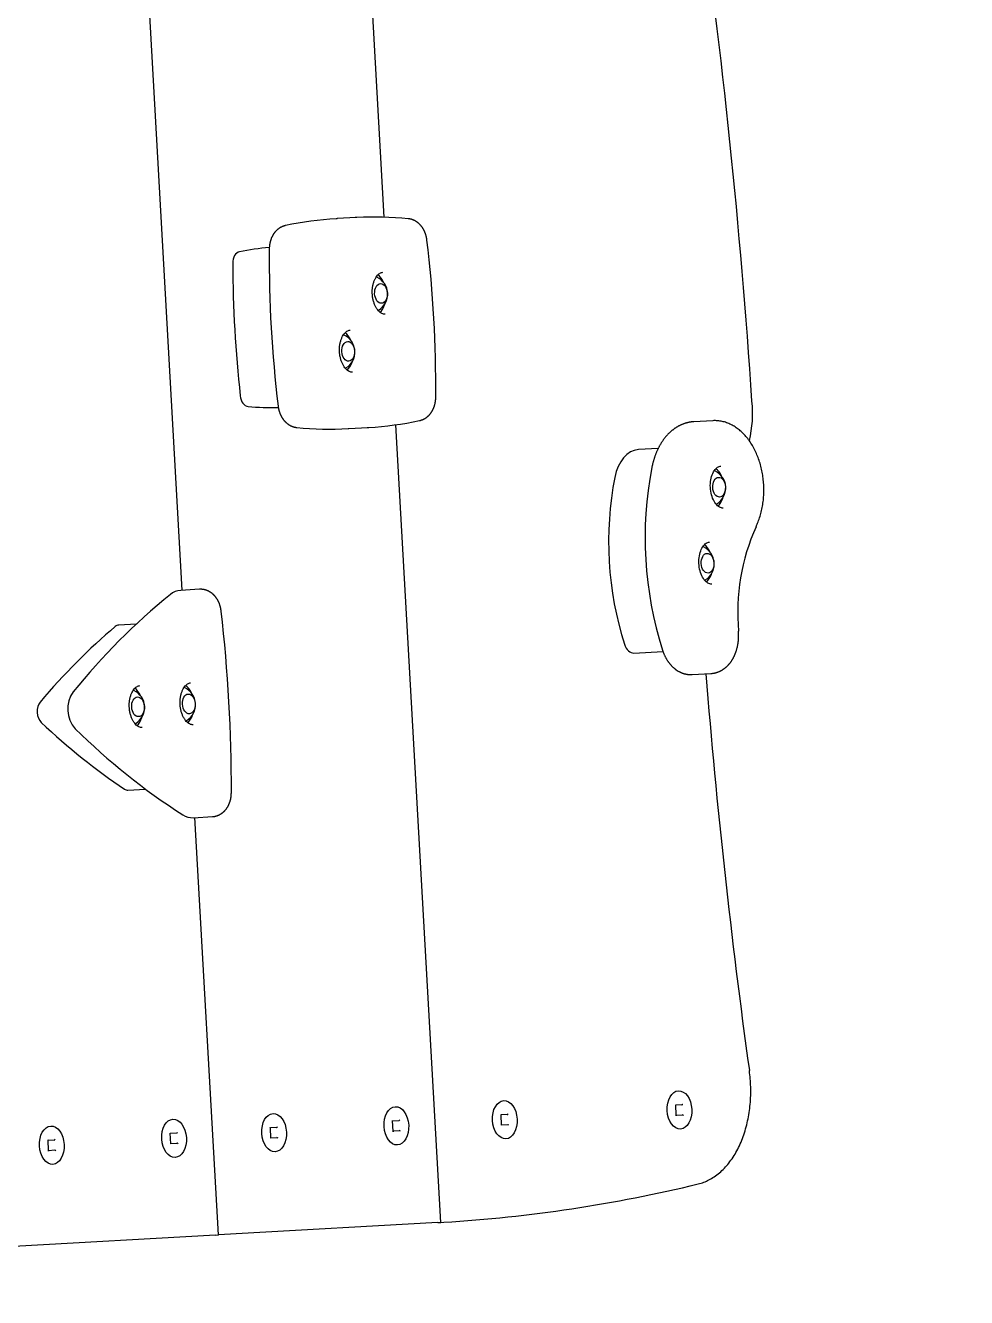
# Model space of a CAD drawing. Header units: millimetres. Extents: x 246416442 to 246896683, y 7418963194 to 7419503218.
# Drawn here: x 246847943 to 246848323, y 7419449457 to 7419449971 of the extents above; entities that cross this region are included whole.
import ezdxf
from ezdxf.lldxf.tags import DXFTag

# ---------------------------------------------------------------- set-up
doc = ezdxf.new("R2010")
doc.units = ezdxf.units.MM
for name, color, linetype in [('L-EDGE-CONCRETE', 1, 'CONCRETE_EDGE_SHORT'), ('L-Hatch Boundary', 1, 'Continuous'), ('L-X-E-PLAY', 9, 'Continuous')]:
    doc.layers.add(name, color=color, linetype=linetype)
doc.layers.add('L-SUB-SOIL DRAINAGE', color=170, linetype='SUBSOIL', lineweight=20)
doc.styles.get("Standard").update_dxf_attribs({"font": 'arial.ttf'})
doc.linetypes.add('CONCRETE_EDGE_SHORT', pattern='A,0.5,-0.2,["CE",Standard,S=0.1,R=0,X=-0.05,Y=-0.05],-0.2', length=0.9)
tags = doc.linetypes.add('SUBSOIL', pattern='A,12.7,-5.08,["SSD",Standard,S=2.54,R=0,X=-2.54,Y=-1.27],-6.35', length=24.13).pattern_tags.tags
tags[6] = DXFTag(74, 10)

# ---------------------------------------------------------------- blocks, each defined once
blk = doc.blocks.new('Artisan - Moduplay')
at = {"layer": 'L-X-E-PLAY', "lineweight": 25}
for p, q in [((-138164.58, -701389.22), (-137888.34, -701229.74)), ((-137993.14, -701394.16), (-137843.34, -701307.67)), ((-138185.14, -701378.83), (-138188.7, -701372.66)), ((-137998.4, -701384.09), (-138002.23, -701377.46)), ((-138161.04, -701395.34), (-138164.87, -701388.71)), ((-138246.57, -701406.08), (-138243.02, -701412.24)), ((-138075.84, -701419.96), (-138072.01, -701426.59)), ((-138390.63, -701519.74), (-138244.29, -701435.25)), ((-138345.64, -701597.67), (-138065.93, -701436.18)), ((-138244.59, -701434.73), (-138240.76, -701441.37)), ((-138391.12, -701443.1), (-138387.47, -701441)), ((-138391.03, -701443.05), (-138389.79, -701445.18)), ((-138386.33, -701443.18), (-138387.56, -701441.05)), ((-138391.22, -701518.72), (-138432.03, -701448.03)), ((-138366.37, -701485.97), (-138362.72, -701483.86)), ((-138361.58, -701486.05), (-138362.82, -701483.91)), ((-138366.28, -701485.91), (-138365.05, -701488.05)), ((-138391.22, -701518.72), (-138390.63, -701519.74)), ((-138390.56, -701519.86), (-138390.63, -701519.74)), ((-138387.04, -701525.96), (-138390.56, -701519.86)), ((-138346.12, -701521.04), (-138342.47, -701518.93)), ((-138341.34, -701521.12), (-138342.57, -701518.98)), ((-138346.03, -701520.98), (-138344.8, -701523.12)), ((-138346.22, -701596.66), (-138387.04, -701525.96)), ((-138026.73, -701535.15), (-138030.74, -701528.21)), ((-138006.76, -701549.75), (-138010.59, -701543.11)), ((-138321.38, -701563.9), (-138317.73, -701561.79)), ((-138321.28, -701563.85), (-138320.05, -701565.98)), ((-138316.59, -701563.98), (-138317.82, -701561.85)), ((-138104.97, -701563.64), (-138099.09, -701573.83)), ((-138102.14, -701588.55), (-138098.31, -701595.18)), ((-138346.22, -701596.66), (-138345.64, -701597.67)), ((-138345.63, -701597.67), (-138345.02, -701598.72)), ((-138345.02, -701598.72), (-138345.01, -701598.74)), ((-138299.43, -701601.92), (-138295.78, -701599.81)), ((-138299.34, -701601.86), (-138298.1, -701604)), ((-138294.64, -701602), (-138295.87, -701599.86)), ((-138264.07, -701663.15), (-138260.42, -701661.04)), ((-138263.98, -701663.1), (-138262.75, -701665.23)), ((-138259.29, -701663.23), (-138260.52, -701661.1))]:
    blk.add_line(p, q, dxfattribs=at)
for centre, radius, start, end in [((-137805.42, -701803.35), 496.34, 116.3296, 123.6705), ((-138120.38, -701445.69), 136.43, 30.1565, 38.8567), ((-138222.97, -701380.12), 11.82, 80.9104, 159.0897), ((-138277.09, -701629.66), 267.14, 65.9485, 77.9025), ((-137979.86, -701458.01), 267.09, 162.0965, 174.0525), ((-138171.17, -701392.38), 7.29, 30.2193, 66.1134), ((-138116.58, -701452.3), 136.45, 21.1433, 29.8424), ((-138217.1, -701390.3), 7.56, 238.1758, 1.8435), ((-137957.67, -701351.75), 136.45, 201.1433, 209.848), ((-138050.54, -701401.41), 7.56, 238.1758, 1.8435), ((-138511.23, -700880.85), 629.93, 296.65346, 303.34649), ((-138023.68, -701402.69), 7.56, 238.1758, 1.8435), ((-138206.82, -701408.11), 7.56, 238.1758, 1.8435), ((-138268.83, -701000.7), 496.34, 296.3296, 303.6705), ((-137953.87, -701358.36), 136.43, 210.1516, 218.8567), ((-138238.27, -701431.11), 7.28, 173.8825, 209.7809), ((-139409.18, -699160.3), 2786.95, 300.55078, 304.87725), ((-137993.79, -701680.59), 149.96, 105.8615, 134.3823), ((-138032.05, -701559.95), 7.56, 238.1758, 1.8435), ((-138018.22, -701520.81), 47.13, 283.43, 302.9632), ((-138061.58, -701569.67), 7.56, 238.1758, 1.8435), ((-138033.24, -701669.46), 84.84, 92.6182, 121.8852), ((-136646.19, -703976.39), 2791.11, 121.37478, 124.68758), ((-137836.58, -701301.97), 588.7, 210.27193, 220.39988)]:
    blk.add_arc(centre, radius, start, end, dxfattribs=at)
for centre, major_axis, ratio, start_param, end_param in [((-137960.94, -701533.98), (-269.55, -155.62), 0.642788, 4.626198, 4.798579), ((-138036.17, -701350.95), (4.33, 2.5), 0.642788, 0.08619, 1.484606), ((-138291.93, -701518.18), (-269.55, -155.62), 0.642788, 3.166831, 3.227783), ((-138233.45, -701361.97), (-4.33, -2.5), 0.642788, 3.737719, 5.687059), ((-138443.72, -701646.78), (343.93, 198.57), 0.642788, 0.451071, 0.596126), ((-137881.67, -701322.28), (-343.93, -198.57), 0.642788, -0.596126, -0.451071), ((-138193.03, -701375.16), (-4.33, -2.5), 0.642788, 3.14159, 3.592664), ((-138081.83, -701377.31), (-4.33, -2.5), 0.642788, 4.798579, 6.196995), ((-137809.12, -701239.43), (269.55, 155.62), 0.642788, 3.055402, 3.116356), ((-138280.44, -701538.09), (-278.21, -160.63), 0.642788, 3.141593, 3.143269), ((-138276.61, -701544.72), (-278.21, -160.62), 0.642788, 3.139919, 3.143215), ((-138216.35, -701391.6), (-7.36, -4.25), 0.642788, 2.122554, 2.665631), ((-138216, -701392.2), (6.06, 3.5), 0.642788, -0.310368, -0.251276), ((-138216, -701392.2), (6.06, 3.5), 0.642788, 3.393117, 3.45221), ((-138216.35, -701391.6), (-7.36, -4.25), 0.642788, 0.475804, 1.019109), ((-138049.79, -701402.71), (-7.36, -4.25), 0.642788, 2.122554, 2.665631), ((-138049.45, -701403.31), (6.06, 3.5), 0.642788, -0.310368, -0.251276), ((-138242.24, -701403.58), (4.33, 2.5), 0.642788, 2.690521, 3.141593), ((-138022.92, -701404), (-7.36, -4.25), 0.642788, 2.122554, 2.665631), ((-138022.58, -701404.59), (-6.06, -3.5), 0.642788, -3.45196, -3.392868), ((-138206.06, -701409.41), (-7.36, -4.25), 0.642788, 2.122554, 2.665631), ((-138205.72, -701410.01), (6.06, 3.5), 0.642788, -0.310368, -0.251276), ((-138049.79, -701402.71), (-7.36, -4.25), 0.642788, 0.475804, 1.019109), ((-138049.45, -701403.31), (6.06, 3.5), 0.642788, 3.393117, 3.45221), ((-138022.92, -701404), (-7.36, -4.25), 0.642788, 0.475804, 1.019109), ((-138022.58, -701404.59), (-6.06, -3.5), 0.642788, 0.251524, 0.310617), ((-138206.06, -701409.41), (-7.36, -4.25), 0.642788, 0.475804, 1.019109), ((-138205.72, -701410.01), (6.06, 3.5), 0.642788, 3.393117, 3.45221), ((-137797.63, -701259.34), (278.21, 160.63), 0.642788, 3.13998, 3.141593), ((-137793.8, -701265.97), (278.21, 160.63), 0.642788, 3.139919, 3.143215), ((-138391.44, -701442.94), (-0.371, 0.1), 0.466308, 2.007129, 2.70526), ((-138387.45, -701440.64), (0.1, 0.371), 0.466308, 3.577925, 4.276057), ((-138385.97, -701443.2), (-0.371, 0.1), 0.466308, 0.436332, 2.007129), ((-138389.96, -701445.5), (-0.1, -0.371), 0.466308, 1.134464, 2.70526), ((-138362.71, -701483.5), (0.1, 0.371), 0.466308, 3.577925, 4.276057), ((-138366.69, -701485.8), (-0.371, 0.1), 0.466308, 2.007129, 2.70526), ((-138365.21, -701488.36), (-0.1, -0.371), 0.466308, 1.134464, 2.70526), ((-138361.23, -701486.06), (-0.371, 0.1), 0.466308, 0.436332, 2.007129), ((-138342.46, -701518.57), (0.1, 0.371), 0.466308, 3.577925, 4.276057), ((-138346.44, -701520.87), (-0.371, 0.1), 0.466308, 2.007129, 2.70526), ((-138344.96, -701523.43), (-0.1, -0.371), 0.466308, 1.134464, 2.70526), ((-138340.98, -701521.13), (-0.371, 0.1), 0.466308, 0.436332, 2.007129), ((-138047.24, -701588.02), (77.94, 45), 0.642788, 1.18907, 1.959124), ((-138045.47, -701536.71), (-14.72, -8.5), 0.642788, 3.14159, 4.330663), ((-138099.77, -701560.64), (5.2, 3), 0.642788, 1.959124, 3.141593), ((-138031.29, -701561.26), (7.36, 4.25), 0.642788, 5.264146, 5.807235), ((-138030.95, -701561.85), (6.06, 3.5), 0.642788, -0.310368, -0.251379), ((-138321.69, -701563.74), (-0.371, 0.1), 0.466308, 2.007129, 2.70526), ((-138320.22, -701566.3), (-0.1, -0.371), 0.466308, 1.134464, 2.70526), ((-138317.71, -701561.44), (0.1, 0.371), 0.466308, 3.577925, 4.276057), ((-138316.23, -701564), (-0.371, 0.1), 0.466308, 0.436332, 2.007129), ((-138030.95, -701561.85), (6.06, 3.5), 0.642788, 3.393063, 3.45221), ((-138060.83, -701570.97), (7.36, 4.25), 0.642788, 5.264146, 5.807235), ((-138060.48, -701571.57), (6.06, 3.5), 0.642788, -0.310368, -0.251379), ((-138031.29, -701561.26), (7.36, 4.25), 0.642788, 3.617463, 4.160702), ((-138060.83, -701570.97), (7.36, 4.25), 0.642788, 3.617463, 4.160702), ((-138060.48, -701571.57), (6.06, 3.5), 0.642788, 3.393063, 3.45221), ((-138299.75, -701601.75), (-0.371, 0.1), 0.466308, 2.007129, 2.70526), ((-138295.76, -701599.45), (0.1, 0.371), 0.466308, 3.577925, 4.276057), ((-138294.28, -701602.01), (-0.371, 0.1), 0.466308, 0.436332, 2.007129), ((-138298.27, -701604.31), (0.1, 0.371), 0.466308, 4.276057, 5.846853), ((-138264.39, -701662.99), (-0.371, 0.1), 0.466308, 2.007129, 2.70526), ((-138260.41, -701660.69), (0.1, 0.371), 0.466308, 3.577925, 4.276057), ((-138258.93, -701663.25), (-0.371, 0.1), 0.466308, 0.436332, 2.007129), ((-138262.91, -701665.55), (0.1, 0.371), 0.466308, 4.276057, 5.846853)]:
    blk.add_ellipse(centre, major_axis=major_axis, ratio=ratio, start_param=start_param, end_param=end_param, dxfattribs=at)
for centre, major_axis in [((-138214.66, -701394.52), (-3.46, -2)), ((-138048.11, -701405.63), (-3.46, -2)), ((-138021.24, -701406.91), (-3.46, -2)), ((-138204.38, -701412.33), (-3.46, -2)), ((-138388.59, -701443.27), (6.71, 3.88)), ((-138363.84, -701486.13), (6.71, 3.88)), ((-138343.6, -701521.2), (-6.71, -3.87)), ((-138318.85, -701564.07), (-6.71, -3.87)), ((-138029.61, -701564.18), (-3.46, -2)), ((-138059.14, -701573.89), (-3.46, -2)), ((-138296.9, -701602.08), (6.71, 3.88)), ((-138261.55, -701663.32), (6.71, 3.88))]:
    blk.add_ellipse(centre, major_axis=major_axis, ratio=0.642788, dxfattribs=at)
for points, knots in [([(-138014.14, -701360.1), (-138014.19, -701360.03), (-138014.29, -701359.91), (-138014.46, -701359.72), (-138014.63, -701359.54), (-138014.81, -701359.36), (-138015, -701359.19), (-138015.2, -701359.03), (-138015.4, -701358.87), (-138015.6, -701358.72), (-138015.81, -701358.58), (-138016.03, -701358.44), (-138016.25, -701358.31), (-138016.48, -701358.19), (-138016.72, -701358.07), (-138016.95, -701357.96), (-138017.2, -701357.86), (-138017.45, -701357.77), (-138017.7, -701357.68), (-138017.96, -701357.6), (-138018.22, -701357.53), (-138018.48, -701357.47), (-138018.75, -701357.41), (-138019.03, -701357.37), (-138019.3, -701357.33), (-138019.58, -701357.3), (-138019.86, -701357.28), (-138020.15, -701357.26), (-138020.44, -701357.26), (-138020.73, -701357.26), (-138021.02, -701357.27), (-138021.31, -701357.29), (-138021.61, -701357.32), (-138021.9, -701357.36), (-138022.19, -701357.4), (-138022.49, -701357.45), (-138022.78, -701357.51), (-138023.08, -701357.58), (-138023.37, -701357.66), (-138023.66, -701357.74), (-138023.95, -701357.83), (-138024.23, -701357.93), (-138024.52, -701358.04), (-138024.8, -701358.15), (-138025.08, -701358.27), (-138025.34, -701358.39), (-138025.49, -701358.46), (-138025.56, -701358.5)], [0, 0, 0, 0, 0.019858, 0.04045, 0.061064, 0.081708, 0.102391, 0.123121, 0.143907, 0.164756, 0.185677, 0.206679, 0.22777, 0.248959, 0.270253, 0.29166, 0.313187, 0.334842, 0.356631, 0.378558, 0.400627, 0.422841, 0.445202, 0.467707, 0.490356, 0.513143, 0.536062, 0.559105, 0.582263, 0.605523, 0.628873, 0.652301, 0.675792, 0.699335, 0.722916, 0.746523, 0.770146, 0.793773, 0.817398, 0.841015, 0.86462, 0.888211, 0.911788, 0.935349, 0.958897, 0.982435, 1, 1, 1, 1]), ([(-138221.41, -701399.83), (-138221.53, -701399.63), (-138221.68, -701399.26), (-138221.78, -701398.53), (-138221.7, -701397.7), (-138221.44, -701396.8), (-138221, -701395.85), (-138220.37, -701394.88), (-138219.58, -701393.93), (-138218.63, -701393.01), (-138217.55, -701392.16), (-138216.37, -701391.41), (-138215.12, -701390.78), (-138213.84, -701390.28), (-138212.57, -701389.93), (-138211.35, -701389.74), (-138210.22, -701389.7), (-138209.2, -701389.81), (-138208.31, -701390.05), (-138207.59, -701390.39), (-138207.04, -701390.84), (-138206.8, -701391.14), (-138206.69, -701391.33)], [0, 0, 0, 0, 0.054217, 0.109733, 0.160566, 0.209547, 0.258019, 0.306532, 0.355285, 0.404305, 0.453533, 0.502873, 0.552214, 0.60144, 0.650452, 0.69918, 0.747623, 0.795931, 0.844535, 0.894481, 0.947967, 1, 1, 1, 1]), ([(-138080.6, -701390.27), (-138080.66, -701390.31), (-138080.78, -701390.4), (-138081, -701390.55), (-138081.25, -701390.73), (-138081.49, -701390.92), (-138081.72, -701391.12), (-138081.96, -701391.32), (-138082.18, -701391.52), (-138082.4, -701391.73), (-138082.62, -701391.95), (-138082.82, -701392.17), (-138083.03, -701392.39), (-138083.22, -701392.63), (-138083.41, -701392.86), (-138083.59, -701393.1), (-138083.77, -701393.35), (-138083.94, -701393.6), (-138084.09, -701393.85), (-138084.25, -701394.1), (-138084.39, -701394.36), (-138084.52, -701394.62), (-138084.65, -701394.89), (-138084.76, -701395.15), (-138084.87, -701395.42), (-138084.97, -701395.69), (-138085.05, -701395.96), (-138085.13, -701396.23), (-138085.2, -701396.5), (-138085.26, -701396.78), (-138085.31, -701397.05), (-138085.35, -701397.32), (-138085.38, -701397.59), (-138085.4, -701397.86), (-138085.41, -701398.13), (-138085.42, -701398.39), (-138085.41, -701398.66), (-138085.39, -701398.92), (-138085.37, -701399.18), (-138085.34, -701399.44), (-138085.29, -701399.7), (-138085.24, -701399.95), (-138085.18, -701400.2), (-138085.11, -701400.45), (-138085.03, -701400.68), (-138084.97, -701400.86), (-138084.94, -701400.95), (-138084.93, -701400.97)], [0, 0, 0, 0, 0.014171, 0.037751, 0.061358, 0.084995, 0.108664, 0.132368, 0.156108, 0.179887, 0.203702, 0.227553, 0.251435, 0.275344, 0.299272, 0.323209, 0.347142, 0.371059, 0.394945, 0.418787, 0.442567, 0.466271, 0.489884, 0.513392, 0.536781, 0.560041, 0.583163, 0.60614, 0.628966, 0.65164, 0.67416, 0.696527, 0.718743, 0.740813, 0.76274, 0.784531, 0.806191, 0.827727, 0.849147, 0.870458, 0.891667, 0.912782, 0.93381, 0.954759, 0.975637, 0.99522, 1, 1, 1, 1]), ([(-138164.96, -701407.06), (-138164.9, -701407.03), (-138164.78, -701406.94), (-138164.56, -701406.79), (-138164.31, -701406.61), (-138164.07, -701406.42), (-138163.83, -701406.23), (-138163.6, -701406.03), (-138163.37, -701405.83), (-138163.15, -701405.62), (-138162.93, -701405.4), (-138162.72, -701405.18), (-138162.52, -701404.96), (-138162.32, -701404.73), (-138162.13, -701404.49), (-138161.95, -701404.25), (-138161.77, -701404.01), (-138161.6, -701403.76), (-138161.44, -701403.51), (-138161.29, -701403.25), (-138161.14, -701403), (-138161.01, -701402.74), (-138160.88, -701402.47), (-138160.76, -701402.21), (-138160.66, -701401.94), (-138160.56, -701401.67), (-138160.47, -701401.4), (-138160.38, -701401.13), (-138160.31, -701400.86), (-138160.25, -701400.59), (-138160.2, -701400.31), (-138160.16, -701400.04), (-138160.12, -701399.77), (-138160.1, -701399.5), (-138160.09, -701399.24), (-138160.08, -701398.97), (-138160.09, -701398.7), (-138160.1, -701398.44), (-138160.12, -701398.18), (-138160.16, -701397.92), (-138160.2, -701397.66), (-138160.25, -701397.41), (-138160.31, -701397.16), (-138160.37, -701396.91), (-138160.45, -701396.66), (-138160.53, -701396.42), (-138160.63, -701396.19), (-138160.73, -701395.95), (-138160.84, -701395.72), (-138160.94, -701395.52), (-138161.01, -701395.4), (-138161.04, -701395.34)], [0, 0, 0, 0, 0.012942, 0.034478, 0.056039, 0.077626, 0.099241, 0.120887, 0.142567, 0.164281, 0.18603, 0.207811, 0.229622, 0.251458, 0.273314, 0.29518, 0.317046, 0.3389, 0.360729, 0.382519, 0.404258, 0.425931, 0.447523, 0.469022, 0.490415, 0.511693, 0.532846, 0.553868, 0.574754, 0.5955, 0.616106, 0.636572, 0.6569, 0.677092, 0.697154, 0.717089, 0.736905, 0.756605, 0.776198, 0.795689, 0.815085, 0.834394, 0.853622, 0.872777, 0.891864, 0.910892, 0.929866, 0.948795, 0.967684, 0.98654, 1, 1, 1, 1]), ([(-138054.85, -701410.94), (-138054.97, -701410.74), (-138055.12, -701410.38), (-138055.23, -701409.64), (-138055.14, -701408.81), (-138054.88, -701407.91), (-138054.44, -701406.97), (-138053.82, -701406), (-138053.02, -701405.04), (-138052.07, -701404.12), (-138050.99, -701403.27), (-138049.81, -701402.52), (-138048.56, -701401.89), (-138047.29, -701401.39), (-138046.02, -701401.05), (-138044.8, -701400.86), (-138043.66, -701400.82), (-138042.64, -701400.92), (-138041.75, -701401.16), (-138041.03, -701401.5), (-138040.48, -701401.95), (-138040.24, -701402.25), (-138040.13, -701402.44)], [0, 0, 0, 0, 0.054217, 0.109733, 0.160566, 0.209547, 0.258019, 0.306532, 0.355285, 0.404305, 0.453533, 0.502873, 0.552214, 0.60144, 0.650452, 0.69918, 0.747623, 0.795931, 0.844535, 0.894481, 0.947967, 1, 1, 1, 1]), ([(-138027.99, -701412.23), (-138028.1, -701412.02), (-138028.25, -701411.66), (-138028.36, -701410.92), (-138028.27, -701410.1), (-138028.02, -701409.19), (-138027.57, -701408.25), (-138026.95, -701407.28), (-138026.15, -701406.32), (-138025.2, -701405.4), (-138024.12, -701404.55), (-138022.94, -701403.8), (-138021.69, -701403.17), (-138020.42, -701402.68), (-138019.15, -701402.33), (-138017.93, -701402.14), (-138016.79, -701402.1), (-138015.77, -701402.2), (-138014.89, -701402.44), (-138014.16, -701402.78), (-138013.61, -701403.23), (-138013.37, -701403.53), (-138013.27, -701403.73)], [0, 0, 0, 0, 0.054217, 0.109733, 0.160566, 0.209547, 0.258019, 0.306532, 0.355285, 0.404305, 0.453533, 0.502873, 0.552214, 0.60144, 0.650452, 0.69918, 0.747623, 0.795931, 0.844535, 0.894481, 0.947967, 1, 1, 1, 1]), ([(-137993.65, -701413.78), (-137993.59, -701413.74), (-137993.47, -701413.66), (-137993.24, -701413.5), (-137993, -701413.32), (-137992.76, -701413.13), (-137992.52, -701412.94), (-137992.29, -701412.74), (-137992.07, -701412.53), (-137991.85, -701412.32), (-137991.63, -701412.11), (-137991.42, -701411.89), (-137991.22, -701411.66), (-137991.02, -701411.43), (-137990.84, -701411.19), (-137990.65, -701410.95), (-137990.48, -701410.71), (-137990.31, -701410.46), (-137990.15, -701410.21), (-137990, -701409.95), (-137989.86, -701409.69), (-137989.73, -701409.43), (-137989.6, -701409.17), (-137989.48, -701408.9), (-137989.38, -701408.63), (-137989.28, -701408.36), (-137989.19, -701408.09), (-137989.11, -701407.82), (-137989.05, -701407.55), (-137988.99, -701407.28), (-137988.94, -701407.01), (-137988.9, -701406.74), (-137988.87, -701406.47), (-137988.84, -701406.2), (-137988.83, -701405.93), (-137988.83, -701405.66), (-137988.84, -701405.4), (-137988.85, -701405.13), (-137988.88, -701404.87), (-137988.91, -701404.61), (-137988.95, -701404.36), (-137989.01, -701404.1), (-137989.07, -701403.85), (-137989.14, -701403.61), (-137989.21, -701403.37), (-137989.28, -701403.19), (-137989.31, -701403.1), (-137989.32, -701403.08)], [0, 0, 0, 0, 0.014171, 0.037751, 0.061358, 0.084995, 0.108664, 0.132368, 0.156108, 0.179887, 0.203702, 0.227553, 0.251435, 0.275344, 0.299272, 0.323209, 0.347142, 0.371059, 0.394945, 0.418787, 0.442567, 0.466271, 0.489884, 0.513392, 0.536781, 0.560041, 0.583163, 0.60614, 0.628966, 0.65164, 0.67416, 0.696527, 0.718743, 0.740813, 0.76274, 0.784531, 0.806191, 0.827727, 0.849147, 0.870458, 0.891667, 0.912782, 0.93381, 0.954759, 0.975637, 0.99522, 1, 1, 1, 1]), ([(-138211.13, -701417.64), (-138211.24, -701417.44), (-138211.39, -701417.08), (-138211.5, -701416.34), (-138211.41, -701415.51), (-138211.16, -701414.61), (-138210.71, -701413.67), (-138210.09, -701412.7), (-138209.29, -701411.74), (-138208.34, -701410.82), (-138207.26, -701409.97), (-138206.08, -701409.22), (-138204.83, -701408.59), (-138203.56, -701408.09), (-138202.29, -701407.75), (-138201.07, -701407.56), (-138199.93, -701407.52), (-138198.91, -701407.62), (-138198.03, -701407.86), (-138197.3, -701408.2), (-138196.75, -701408.65), (-138196.51, -701408.95), (-138196.41, -701409.14)], [0, 0, 0, 0, 0.054217, 0.109733, 0.160566, 0.209547, 0.258019, 0.306532, 0.355285, 0.404305, 0.453533, 0.502873, 0.552214, 0.60144, 0.650452, 0.69918, 0.747623, 0.795931, 0.844535, 0.894481, 0.947967, 1, 1, 1, 1]), ([(-138240.76, -701441.37), (-138240.75, -701441.39), (-138240.7, -701441.47), (-138240.6, -701441.64), (-138240.46, -701441.84), (-138240.32, -701442.05), (-138240.16, -701442.25), (-138240, -701442.44), (-138239.83, -701442.63), (-138239.66, -701442.81), (-138239.48, -701442.99), (-138239.29, -701443.16), (-138239.1, -701443.33), (-138238.9, -701443.48), (-138238.69, -701443.63), (-138238.48, -701443.78), (-138238.26, -701443.92), (-138238.04, -701444.05), (-138237.81, -701444.17), (-138237.58, -701444.29), (-138237.34, -701444.4), (-138237.1, -701444.5), (-138236.85, -701444.59), (-138236.6, -701444.68), (-138236.34, -701444.76), (-138236.08, -701444.83), (-138235.81, -701444.89), (-138235.54, -701444.95), (-138235.27, -701445), (-138235, -701445.04), (-138234.72, -701445.07), (-138234.43, -701445.09), (-138234.15, -701445.1), (-138233.86, -701445.11), (-138233.57, -701445.11), (-138233.28, -701445.1), (-138232.99, -701445.08), (-138232.69, -701445.05), (-138232.4, -701445.01), (-138232.1, -701444.97), (-138231.81, -701444.92), (-138231.52, -701444.86), (-138231.22, -701444.79), (-138230.93, -701444.71), (-138230.64, -701444.63), (-138230.35, -701444.54), (-138230.06, -701444.44), (-138229.78, -701444.33), (-138229.5, -701444.22), (-138229.22, -701444.1), (-138228.93, -701443.97), (-138228.76, -701443.89), (-138228.65, -701443.84)], [0, 0, 0, 0, 0.004354, 0.023166, 0.041964, 0.060755, 0.079544, 0.09834, 0.117149, 0.135978, 0.154835, 0.173727, 0.192662, 0.211646, 0.230689, 0.249796, 0.268977, 0.288239, 0.307589, 0.327035, 0.346584, 0.366243, 0.386017, 0.405914, 0.425936, 0.446089, 0.466374, 0.486792, 0.507343, 0.528025, 0.548833, 0.569763, 0.590807, 0.611955, 0.633198, 0.654524, 0.675921, 0.697378, 0.718882, 0.740422, 0.761986, 0.783566, 0.80515, 0.826732, 0.848307, 0.869872, 0.891424, 0.912962, 0.934487, 0.956, 0.977502, 1, 1, 1, 1]), ([(-138060.11, -701443.96), (-138060.06, -701444.02), (-138059.96, -701444.14), (-138059.79, -701444.33), (-138059.61, -701444.51), (-138059.43, -701444.69), (-138059.24, -701444.86), (-138059.05, -701445.02), (-138058.85, -701445.18), (-138058.64, -701445.33), (-138058.43, -701445.48), (-138058.21, -701445.61), (-138057.99, -701445.74), (-138057.76, -701445.87), (-138057.53, -701445.98), (-138057.29, -701446.09), (-138057.05, -701446.19), (-138056.8, -701446.29), (-138056.55, -701446.37), (-138056.29, -701446.45), (-138056.03, -701446.52), (-138055.76, -701446.59), (-138055.49, -701446.64), (-138055.22, -701446.69), (-138054.94, -701446.73), (-138054.67, -701446.76), (-138054.38, -701446.78), (-138054.1, -701446.79), (-138053.81, -701446.8), (-138053.52, -701446.79), (-138053.23, -701446.78), (-138052.93, -701446.76), (-138052.64, -701446.74), (-138052.35, -701446.7), (-138052.05, -701446.65), (-138051.76, -701446.6), (-138051.46, -701446.54), (-138051.17, -701446.47), (-138050.88, -701446.4), (-138050.59, -701446.31), (-138050.3, -701446.22), (-138050.01, -701446.12), (-138049.73, -701446.02), (-138049.44, -701445.9), (-138049.17, -701445.78), (-138048.91, -701445.66), (-138048.76, -701445.59), (-138048.68, -701445.56)], [0, 0, 0, 0, 0.019858, 0.04045, 0.061064, 0.081708, 0.102391, 0.123121, 0.143907, 0.164756, 0.185677, 0.206679, 0.22777, 0.248959, 0.270253, 0.29166, 0.313187, 0.334842, 0.356631, 0.378558, 0.400627, 0.422841, 0.445202, 0.467707, 0.490356, 0.513143, 0.536062, 0.559105, 0.582263, 0.605523, 0.628873, 0.652301, 0.675792, 0.699335, 0.722916, 0.746523, 0.770146, 0.793773, 0.817398, 0.841015, 0.86462, 0.888211, 0.911788, 0.935349, 0.958897, 0.982435, 1, 1, 1, 1]), ([(-138010.59, -701543.11), (-138010.64, -701543.03), (-138010.74, -701542.86), (-138010.92, -701542.58), (-138011.11, -701542.28), (-138011.31, -701541.99), (-138011.53, -701541.7), (-138011.74, -701541.41), (-138011.97, -701541.14), (-138012.2, -701540.86), (-138012.44, -701540.59), (-138012.69, -701540.33), (-138012.94, -701540.08), (-138013.21, -701539.82), (-138013.48, -701539.58), (-138013.75, -701539.34), (-138014.03, -701539.1), (-138014.32, -701538.88), (-138014.62, -701538.65), (-138014.92, -701538.44), (-138015.23, -701538.23), (-138015.55, -701538.02), (-138015.87, -701537.83), (-138016.2, -701537.63), (-138016.54, -701537.45), (-138016.88, -701537.27), (-138017.23, -701537.1), (-138017.58, -701536.94), (-138017.94, -701536.78), (-138018.31, -701536.63), (-138018.68, -701536.48), (-138019.05, -701536.35), (-138019.44, -701536.22), (-138019.82, -701536.09), (-138020.22, -701535.98), (-138020.61, -701535.87), (-138021.02, -701535.77), (-138021.42, -701535.68), (-138021.84, -701535.59), (-138022.25, -701535.51), (-138022.67, -701535.44), (-138023.09, -701535.38), (-138023.52, -701535.32), (-138023.95, -701535.28), (-138024.39, -701535.24), (-138024.83, -701535.2), (-138025.27, -701535.18), (-138025.71, -701535.16), (-138026.16, -701535.15), (-138026.6, -701535.15), (-138027.06, -701535.16), (-138027.51, -701535.17), (-138027.96, -701535.19), (-138028.42, -701535.22), (-138028.88, -701535.25), (-138029.34, -701535.3), (-138029.8, -701535.35), (-138030.26, -701535.4), (-138030.72, -701535.47), (-138031.19, -701535.54), (-138031.65, -701535.62), (-138032.12, -701535.71), (-138032.58, -701535.8), (-138033.05, -701535.9), (-138033.51, -701536.01), (-138033.98, -701536.12), (-138034.41, -701536.23), (-138034.66, -701536.3), (-138034.78, -701536.33)], [0, 0, 0, 0, 0.010812, 0.025105, 0.039399, 0.053697, 0.068003, 0.082321, 0.096653, 0.111004, 0.125378, 0.139776, 0.154204, 0.168663, 0.183157, 0.197688, 0.21226, 0.226875, 0.241534, 0.256241, 0.270996, 0.285802, 0.30066, 0.31557, 0.330534, 0.345552, 0.360624, 0.375751, 0.39093, 0.406163, 0.421448, 0.436783, 0.452168, 0.467599, 0.483077, 0.498597, 0.514159, 0.529759, 0.545395, 0.561064, 0.576764, 0.592492, 0.608246, 0.624022, 0.639818, 0.655633, 0.671462, 0.687304, 0.703158, 0.71902, 0.734888, 0.750762, 0.76664, 0.782519, 0.798399, 0.814278, 0.830154, 0.846028, 0.861898, 0.877764, 0.893625, 0.909481, 0.92533, 0.941174, 0.957011, 0.972842, 0.988666, 1, 1, 1, 1]), ([(-138037.11, -701584.7), (-138036.34, -701584.69), (-138034.98, -701584.61), (-138032.63, -701584.3), (-138030.3, -701583.81), (-138027.91, -701583.13), (-138025.59, -701582.29), (-138023.28, -701581.28), (-138021.05, -701580.12), (-138018.89, -701578.82), (-138016.82, -701577.39), (-138014.86, -701575.84), (-138013.04, -701574.18), (-138011.35, -701572.41), (-138009.83, -701570.56), (-138008.47, -701568.64), (-138007.32, -701566.66), (-138006.36, -701564.64), (-138005.62, -701562.6), (-138005.11, -701560.56), (-138004.84, -701558.54), (-138004.79, -701556.57), (-138004.99, -701554.66), (-138005.39, -701552.86), (-138006.02, -701551.17), (-138006.47, -701550.24), (-138006.76, -701549.75)], [0, 0, 0, 0, 0.039141, 0.08206, 0.124909, 0.16767, 0.210349, 0.252964, 0.295542, 0.338115, 0.380712, 0.423366, 0.466102, 0.508939, 0.551879, 0.594901, 0.637942, 0.680891, 0.72359, 0.76585, 0.807495, 0.848406, 0.888565, 0.928054, 0.967041, 1, 1, 1, 1]), ([(-138036.36, -701569.49), (-138036.62, -701569.03), (-138036.83, -701568.15), (-138036.33, -701566.02), (-138034.86, -701563.83), (-138032.63, -701561.8), (-138029.88, -701560.25), (-138027.02, -701559.41), (-138024.43, -701559.3), (-138022.49, -701559.97), (-138021.88, -701560.57), (-138021.63, -701560.99)], [0, 0, 0, 0, 0.123838, 0.233491, 0.3414, 0.450472, 0.560105, 0.669113, 0.776817, 0.885649, 1, 1, 1, 1]), ([(-138065.89, -701579.2), (-138066.16, -701578.74), (-138066.36, -701577.86), (-138065.87, -701575.73), (-138064.39, -701573.54), (-138062.16, -701571.51), (-138059.42, -701569.96), (-138056.55, -701569.12), (-138053.97, -701569.01), (-138052.02, -701569.68), (-138051.41, -701570.28), (-138051.17, -701570.7)], [0, 0, 0, 0, 0.123838, 0.233491, 0.3414, 0.450472, 0.560105, 0.669113, 0.776817, 0.885649, 1, 1, 1, 1]), ([(-138098.68, -701573.41), (-138098.74, -701573.46), (-138098.87, -701573.59), (-138099.1, -701573.83), (-138099.35, -701574.1), (-138099.6, -701574.38), (-138099.84, -701574.66), (-138100.08, -701574.95), (-138100.31, -701575.24), (-138100.53, -701575.53), (-138100.75, -701575.83), (-138100.96, -701576.13), (-138101.16, -701576.43), (-138101.36, -701576.74), (-138101.54, -701577.05), (-138101.72, -701577.36), (-138101.89, -701577.68), (-138102.06, -701577.99), (-138102.21, -701578.31), (-138102.36, -701578.63), (-138102.49, -701578.95), (-138102.62, -701579.27), (-138102.74, -701579.6), (-138102.85, -701579.92), (-138102.95, -701580.25), (-138103.04, -701580.57), (-138103.12, -701580.9), (-138103.2, -701581.22), (-138103.26, -701581.55), (-138103.32, -701581.87), (-138103.36, -701582.19), (-138103.4, -701582.51), (-138103.42, -701582.83), (-138103.44, -701583.15), (-138103.45, -701583.47), (-138103.44, -701583.78), (-138103.43, -701584.09), (-138103.41, -701584.4), (-138103.39, -701584.71), (-138103.35, -701585.01), (-138103.3, -701585.31), (-138103.25, -701585.61), (-138103.18, -701585.9), (-138103.11, -701586.2), (-138103.03, -701586.48), (-138102.94, -701586.77), (-138102.84, -701587.05), (-138102.74, -701587.32), (-138102.62, -701587.6), (-138102.5, -701587.87), (-138102.37, -701588.13), (-138102.25, -701588.36), (-138102.17, -701588.49), (-138102.14, -701588.55)], [0, 0, 0, 0, 0.011723, 0.032599, 0.053498, 0.074418, 0.095356, 0.116313, 0.137285, 0.158272, 0.17927, 0.200275, 0.221284, 0.24229, 0.263288, 0.284273, 0.305237, 0.326174, 0.347076, 0.367935, 0.388744, 0.409495, 0.430179, 0.45079, 0.471318, 0.491759, 0.512105, 0.532352, 0.552494, 0.572528, 0.592452, 0.612263, 0.631961, 0.651546, 0.671018, 0.690381, 0.709635, 0.728784, 0.747833, 0.766785, 0.785646, 0.80442, 0.823113, 0.84173, 0.860279, 0.878764, 0.897193, 0.915572, 0.933908, 0.952207, 0.970477, 0.988723, 1, 1, 1, 1]), ([(-138098.31, -701595.18), (-138098.29, -701595.22), (-138098.23, -701595.33), (-138098.1, -701595.53), (-138097.94, -701595.77), (-138097.77, -701596.01), (-138097.6, -701596.25), (-138097.41, -701596.48), (-138097.22, -701596.7), (-138097.02, -701596.92), (-138096.82, -701597.14), (-138096.61, -701597.34), (-138096.39, -701597.54), (-138096.17, -701597.74), (-138095.93, -701597.93), (-138095.7, -701598.11), (-138095.45, -701598.29), (-138095.2, -701598.46), (-138094.94, -701598.63), (-138094.68, -701598.79), (-138094.41, -701598.94), (-138094.14, -701599.08), (-138093.85, -701599.22), (-138093.57, -701599.35), (-138093.28, -701599.47), (-138092.98, -701599.59), (-138092.67, -701599.7), (-138092.37, -701599.8), (-138092.05, -701599.89), (-138091.73, -701599.98), (-138091.41, -701600.06), (-138091.08, -701600.13), (-138090.75, -701600.19), (-138090.42, -701600.25), (-138090.08, -701600.3), (-138089.74, -701600.33), (-138089.39, -701600.37), (-138089.04, -701600.39), (-138088.69, -701600.4), (-138088.33, -701600.41), (-138087.98, -701600.41), (-138087.62, -701600.4), (-138087.26, -701600.39), (-138086.9, -701600.36), (-138086.53, -701600.33), (-138086.17, -701600.29), (-138085.81, -701600.24), (-138085.44, -701600.18), (-138085.08, -701600.12), (-138084.71, -701600.05), (-138084.35, -701599.97), (-138083.98, -701599.89), (-138083.62, -701599.8), (-138083.26, -701599.7), (-138082.9, -701599.59), (-138082.54, -701599.48), (-138082.18, -701599.35), (-138081.82, -701599.23), (-138081.46, -701599.09), (-138081.11, -701598.95), (-138080.76, -701598.81), (-138080.41, -701598.65), (-138080.06, -701598.49), (-138079.72, -701598.33), (-138079.37, -701598.16), (-138079.04, -701597.98), (-138078.7, -701597.8), (-138078.37, -701597.61), (-138078.17, -701597.49), (-138078.05, -701597.42)], [0, 0, 0, 0, 0.005268, 0.019048, 0.032825, 0.046603, 0.060388, 0.074186, 0.088001, 0.101838, 0.115703, 0.129601, 0.143537, 0.157516, 0.171542, 0.18562, 0.199755, 0.21395, 0.228211, 0.24254, 0.256941, 0.271416, 0.285969, 0.300602, 0.315315, 0.33011, 0.344987, 0.359945, 0.374985, 0.390103, 0.405298, 0.420566, 0.435904, 0.451308, 0.466773, 0.482294, 0.497865, 0.513483, 0.529139, 0.54483, 0.56055, 0.576293, 0.592055, 0.607831, 0.623616, 0.639407, 0.6552, 0.670991, 0.686777, 0.702558, 0.718331, 0.734094, 0.749848, 0.76559, 0.781322, 0.797043, 0.812752, 0.828451, 0.84414, 0.859819, 0.875489, 0.891152, 0.906808, 0.922459, 0.938105, 0.953749, 0.96939, 0.985031, 1, 1, 1, 1]), ([(-138284.9, -701683.52), (-138283.8, -701684.81), (-138281.6, -701686.8), (-138277.04, -701689.4), (-138271.83, -701690.95), (-138265.9, -701691.63), (-138259.65, -701691.32), (-138253.08, -701690.04), (-138246.64, -701687.95), (-138240.21, -701684.91), (-138236.62, -701682.73), (-138234.62, -701681.35)], [0, 0, 0, 0, 0.104639, 0.215137, 0.327371, 0.440511, 0.553853, 0.667065, 0.780084, 0.892971, 1, 1, 1, 1])]:
    blk.add_open_spline(points, degree=3, knots=knots, dxfattribs=at)

msp = doc.modelspace()

# ---------------------------------------------------------------- linework, layer by layer
at = {"layer": 'L-EDGE-CONCRETE', "ltscale": 25, "const_width": 200, "flags": 128}
msp.add_lwpolyline([(246837601.94, 7419449868.25, -0.17487), (246841317.37, 7419448271.03, -1.219349), (246850209.6, 7419448585.37)], format="xyb", dxfattribs=at)
at = {"layer": 'L-Hatch Boundary'}
msp.add_arc((246845688.56, 7419449339.98), 4500, 350.99154, 193.74569, dxfattribs=at)
at = {"layer": 'L-SUB-SOIL DRAINAGE', "ltscale": 0.75, "flags": 128}
msp.add_lwpolyline([(246836375.8, 7419368838.04, 0.049859), (246836452.68, 7419367264.98, 1.020543), (246838457.43, 7419363126.48, 0.507423), (246850958.71, 7419364620.57, 0.34783), (246860630.08, 7419364184.95, 0.95316), (246871514.18, 7419375336.2, 0.546089), (246865357.29, 7419391536.99), (246864331.62, 7419392202.49, 0.150991), (246858079.56, 7419390951.14, -0.535883), (246847993.27, 7419386178.82, -0.984857), (246841094.25, 7419392263.54, 0.048323), (246837369.44, 7419394790.33, -0.782041), (246859516.8, 7419399812.11, 0.326657), (246863339.2, 7419409468.27, 2.547694), (246851636.57, 7419416690.12, 0.258508), (246846203.93, 7419412601.53), (246842481.4, 7419417148.46), (246849924.63, 7419423239.51, 0.226894), (246850840.59, 7419425193.44), (246863936.9, 7419436077.28, 0.937903), (246860987.82, 7419443087.02, 0.16139), (246859063.42, 7419444536.07, 0.543513), (246850931.82, 7419449690.94, 0.965246), (246840526.02, 7419449656.86, 0.686425), (246830418.58, 7419442236.64), (246830214.51, 7419441333.63, 0.069561), (246826929.08, 7419442860.92), (246826948.49, 7419447931.46)], format="xyb", dxfattribs=at)

# ---------------------------------------------------------------- block references
at = {"layer": 'L-X-E-PLAY', "rotation": 63.22002274932392}
msp.add_blockref('Artisan - Moduplay', (246284097.9, 7419889109.96), dxfattribs=at)

doc.saveas('drawing.dxf')
